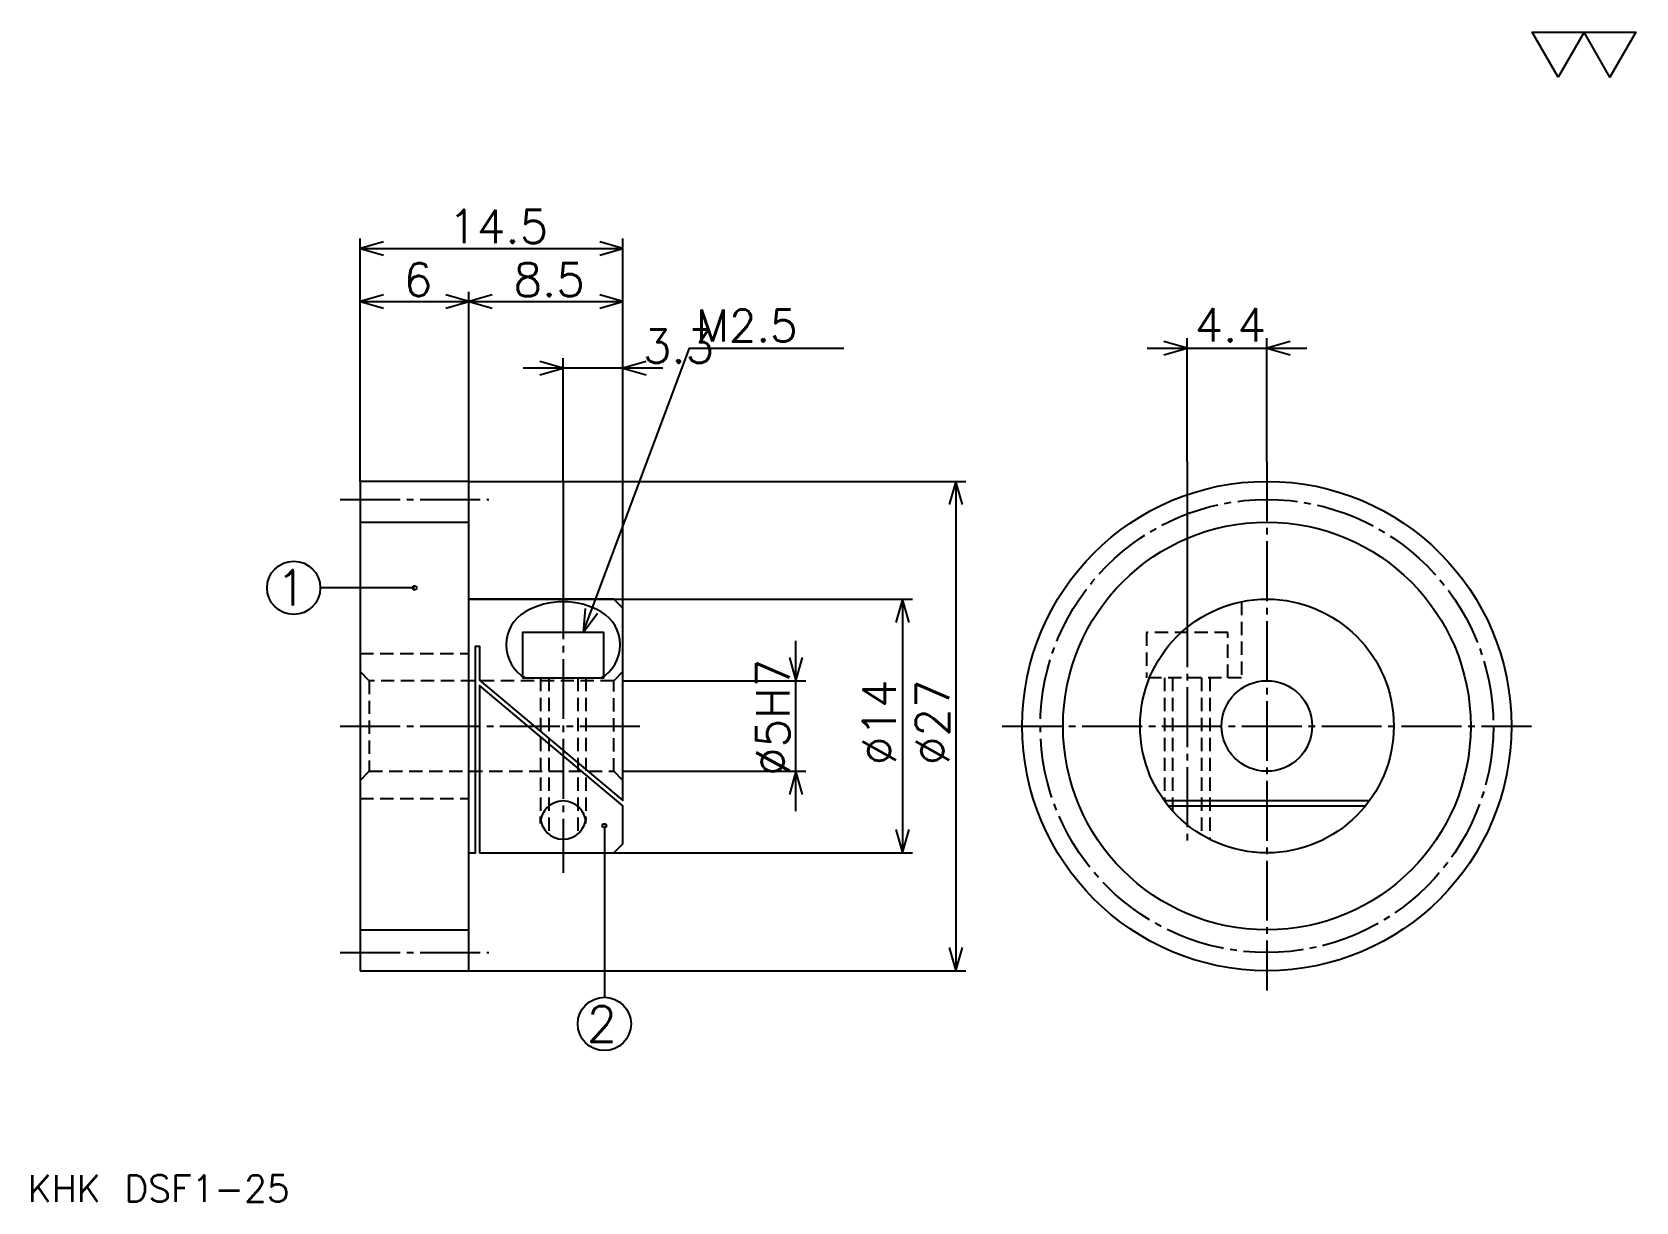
# Model space of a CAD drawing. Extents: x 3.9 to 92.4, y 4 to 68.6.
import ezdxf

# ---------------------------------------------------------------- set-up
doc = ezdxf.new("R2010")
doc.units = 0
doc.linetypes.add('DASHDOT', pattern=[4.407081, 3.30531, -0.367257, 0.367257, -0.367257])
doc.linetypes.add('HIDDEN', pattern=[1.10177, 0.734513, -0.367257])
doc.layers.get('0').update_dxf_attribs({"linetype": 'CONTINUOUS'})
doc.layers.add('DASHDOT', color=6, linetype='DASHDOT')
doc.layers.add('HIDDEN', color=2, linetype='HIDDEN')
doc.styles.add('KANJI', font='TXT', dxfattribs={"bigfont": 'BIGFONT'})

msp = doc.modelspace()

# ---------------------------------------------------------------- linework, layer by layer
at = {"color": 5}
for p, q in [((22.035397, 43.798672), (22.035397, 57.203537)), ((22.035397, 56.652653), (36.535397, 56.652653)), ((36.535397, 43.798672), (36.535397, 57.203537)), ((28.035397, 43.798672), (28.035397, 54.265484)), ((22.035397, 53.7146), (28.035397, 53.7146)), ((28.035397, 53.7146), (36.535397, 53.7146)), ((67.670792, 44.90044), (67.670792, 51.694687)), ((72.070793, 44.90044), (72.070793, 51.694687)), ((33.235397, 43.798672), (33.235397, 50.592918)), ((65.467255, 51.143806), (74.274338, 51.143806)), ((38.738937, 50.042034), (31.031857, 50.042034)), ((67.670792, 44.90044), (67.670792, 36.844704)), ((22.035397, 43.798672), (22.035397, 43.798672)), ((28.035397, 43.798672), (28.035397, 43.798672)), ((28.035397, 43.798672), (36.535397, 43.798672)), ((33.235397, 43.798672), (33.235397, 37.298672)), ((36.535397, 43.798672), (55.449112, 43.798672)), ((36.535397, 36.798672), (36.535397, 43.798672)), ((54.898228, 43.798672), (54.898228, 16.798672)), ((25.035397, 37.923672), (19.831856, 37.923672)), ((28.035397, 37.298672), (36.535397, 37.298672)), ((36.535397, 37.298672), (52.511059, 37.298672)), ((51.960175, 37.298672), (51.960175, 23.298672)), ((46.084068, 25.595131), (46.084068, 35.002213)), ((36.535397, 32.798672), (46.634953, 32.798672)), ((36.535397, 27.798672), (46.634953, 27.798672)), ((35.510399, 24.798672), (35.510399, 15.329645)), ((36.035397, 23.298672), (36.535397, 23.298672)), ((36.535397, 23.298672), (52.511059, 23.298672)), ((28.035397, 16.798672), (36.535397, 16.798672)), ((36.535397, 16.798672), (55.449112, 16.798672))]:
    msp.add_line(p, q, dxfattribs=at)
at = {"color": 4}
for p, q in [((22.035397, 41.548672), (28.035397, 41.548672)), ((31.136112, 32.958672), (35.334682, 32.958672)), ((66.406113, 26.186323), (77.735474, 26.186323)), ((66.626534, 25.898672), (77.51506, 25.898672)), ((31.985397, 24.91618), (31.985397, 25.297472)), ((34.485397, 24.91618), (34.485397, 25.297472)), ((22.035397, 19.048672), (28.035397, 19.048672))]:
    msp.add_line(p, q, dxfattribs=at)
at = {"color": 7}
msp.add_lwpolyline([(88.141594, 66.106194), (86.70929, 68.588852), (92.438499, 68.588852), (91.006195, 66.106194), (89.573898, 68.588852), (88.141594, 66.106194)], dxfattribs=at)
at = {"color": 5}
for points in [[(23.320795, 57.019909), (22.035397, 56.652653), (23.320795, 56.285397)], [(35.25, 56.285397), (36.535397, 56.652653), (35.25, 57.019909)], [(23.320795, 54.081856), (22.035397, 53.7146), (23.320795, 53.347343)], [(26.749998, 53.347343), (28.035397, 53.7146), (26.749998, 54.081856)], [(29.320795, 54.081856), (28.035397, 53.7146), (29.320795, 53.347343)], [(35.25, 53.347343), (36.535397, 53.7146), (35.25, 54.081856)], [(66.385399, 50.77655), (67.670792, 51.143806), (66.385399, 51.511063)], [(73.356186, 51.511063), (72.070793, 51.143806), (73.356186, 50.77655)], [(34.337166, 35.458672), (40.207962, 51.143806), (48.728317, 51.143806)], [(31.949997, 49.674778), (33.235397, 50.042034), (31.949997, 50.40929)], [(37.820793, 50.40929), (36.535397, 50.042034), (37.820793, 49.674778)], [(55.265484, 42.513275), (54.898228, 43.798672), (54.530972, 42.513275)], [(52.327431, 36.013275), (51.960175, 37.298672), (51.592918, 36.013275)], [(34.443798, 36.791245), (34.337166, 35.458672), (35.131706, 36.533768)], [(45.716812, 34.084068), (46.084068, 32.798672), (46.451324, 34.084068)], [(46.451324, 26.513273), (46.084068, 27.798672), (45.716812, 26.513273)], [(51.592918, 24.58407), (51.960175, 23.298672), (52.327431, 24.58407)], [(54.530972, 18.08407), (54.898228, 16.798672), (55.265484, 18.08407)]]:
    msp.add_lwpolyline(points, dxfattribs=at)
at = {"color": 4}
for points in [[(22.035397, 16.798672), (22.035397, 16.798672), (28.035397, 16.798672), (28.035397, 16.798672), (28.035397, 43.798672), (28.035397, 43.798672), (22.035397, 43.798672), (22.035397, 43.798672), (22.035397, 16.798672)], [(28.035397, 23.298672), (28.402653, 23.298672), (28.402653, 34.698673), (28.623007, 34.698673), (28.623007, 32.825607), (36.535397, 26.186323), (36.535397, 36.798672), (36.035397, 37.298672), (28.035397, 37.298672)], [(30.985397, 32.958672), (35.485397, 32.958672), (35.485397, 35.458672), (30.985397, 35.458672), (30.985397, 32.958672)], [(28.623007, 23.298672), (36.035397, 23.298672), (36.535397, 23.798672), (36.535397, 25.898672), (28.623007, 32.537956), (28.623007, 23.298672)]]:
    msp.add_lwpolyline(points, dxfattribs=at)
for radius in [13.5, 11.25, 7, 2.5]:
    msp.add_circle((72.070793, 30.298672), radius, dxfattribs=at)
at = {"color": 5}
for centre, radius in [((18.362831, 37.923672), 1.469027), ((25.035397, 37.923672), 0.110177), ((35.510399, 24.798672), 0.110177), ((35.510399, 13.860619), 1.469027)]:
    msp.add_circle(centre, radius, dxfattribs=at)
at = {"color": 4}
for centre, radius, start, end in [((32.185753, 34.776707), 2.099286, 119.99998849, 240.00000297), ((33.235397, 32.958672), 4.198571, 59.99999614, 119.99999362), ((34.285038, 34.776707), 2.099286, 300.00002094, 59.99998931), ((33.235397, 24.91618), 1.25, 0, 180), ((33.235397, 25.297472), 1.25, 180, 0)]:
    msp.add_arc(centre, radius, start, end, dxfattribs=at)
at = {"layer": 'DASHDOT', "color": 7}
for p, q in [((72.070793, 44.90044), (72.070793, 15.696902)), ((20.933626, 42.798672), (29.137167, 42.798672)), ((33.235397, 38.40044), (33.235397, 22.196903)), ((67.670792, 36.844704), (67.670792, 23.75264)), ((20.933626, 30.298672), (37.637165, 30.298672)), ((57.469025, 30.298672), (86.672562, 30.298672)), ((20.933626, 17.798672), (29.137167, 17.798672))]:
    msp.add_line(p, q, dxfattribs=at)
msp.add_circle((72.070793, 30.298672), 12.5, dxfattribs=at)
at = {"layer": 'HIDDEN', "color": 4}
for p, q in [((22.035397, 34.298672), (28.035397, 34.298672)), ((22.535397, 32.798672), (22.535397, 27.798672)), ((31.985397, 32.958672), (31.985397, 25.106825)), ((32.435394, 32.958672), (32.435394, 24.29534)), ((34.035397, 32.958672), (34.035397, 24.29534)), ((34.485397, 32.958672), (34.485397, 25.106825)), ((36.535397, 33.298672), (36.035397, 32.798672)), ((66.420792, 32.958672), (66.420792, 26.16618)), ((66.870796, 32.958672), (66.870796, 25.612522)), ((68.470795, 32.958672), (68.470795, 24.29534)), ((68.920792, 32.958672), (68.920792, 24.047472)), ((36.535397, 27.298672), (36.035397, 27.798672)), ((22.035397, 26.298672), (28.035397, 26.298672))]:
    msp.add_line(p, q, dxfattribs=at)
for points in [[(70.670792, 37.157242), (70.670792, 32.958672), (65.420792, 32.958672)], [(69.920792, 32.958672), (69.920792, 35.458672), (65.420792, 35.458672), (65.420792, 32.958672)], [(22.035397, 27.298672), (22.535397, 27.798672), (36.035397, 27.798672), (36.035397, 32.798672), (22.535397, 32.798672), (22.035397, 33.298672)]]:
    msp.add_lwpolyline(points, dxfattribs=at)

# ---------------------------------------------------------------- texts
at = {"color": 7, "style": 'KANJI'}
for s, height, p in [('14.5', 1.836283, (26.898228, 56.946457)), ('6', 1.836283, (24.438604, 54.008408)), ('8.5', 1.836283, (30.49502, 54.008408)), ('M2.5', 1.762832, (40.575218, 51.511063)), ('3.3', 1.836283, (37.637169, 50.335838)), ('1', 1.958702, (17.38348, 36.944321)), ('2', 1.958702, (34.531044, 12.881268)), ('KHK DSF1-25', 1.469027, (3.672566, 4.039823))]:
    msp.add_text(s, height=height, dxfattribs=at).set_placement(p)
for s, rotation, p in [('4.4', 360, (68.080414, 51.511063)), ('%%c5H7', 90, (45.716812, 27.544247)), ('%%c14', 90, (51.592918, 28.141039)), ('%%c27', 90, (54.530972, 28.141039))]:
    msp.add_text(s, height=1.836283, rotation=rotation, dxfattribs=at).set_placement(p)

doc.saveas('drawing.dxf')
